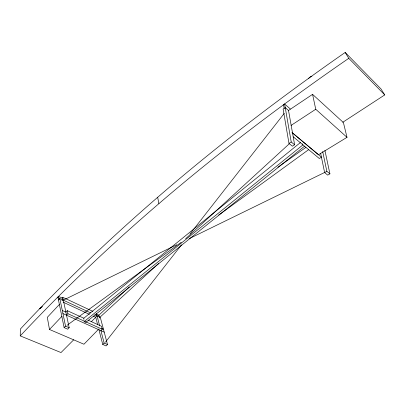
<?xml version="1.0" encoding="UTF-8"?>
<svg xmlns="http://www.w3.org/2000/svg" width="405" height="405" viewBox="0 0 405 405"><rect width="100%" height="100%" fill="white"/><g stroke="black" fill="none" stroke-linecap="round" stroke-linejoin="round"><path stroke-width="0.61" d="M73.71 339.805L61.008 352.563L20.25 335.887L20.346 329.078C117.602 224.805 228.283 133.777 345.192 52.437L380.983 88.933L384.75 94.912L342.757 122.275M105.406 342.215L181.486 244.868M190.006 233.974L284.295 113.329M62.056 298.009L58.563 296.379L57.89 297.103L64.117 327.61L67.762 329.199L69.179 327.716L62.724 297.285L62.056 298.009L62.421 299.756M58.487 300.024L59.839 298.571L90.766 312.933M59.545 304.261L47.299 317.353L49.486 329.483L83.951 344.23L98.815 328.997M49.486 329.483L61.99 316.239M83.805 318.203L67.255 310.665L65.873 312.128L62.309 310.513M66.521 315.186L67.913 313.718L67.255 310.665M64.117 327.61L65.534 326.121L59.839 298.571M20.25 335.887C118.518 230.997 230.501 139.72 348.761 58.335L384.75 94.912M91.479 321.61L97.048 315.854M88.366 320.279L101.488 326.258L102.283 329.275L100.916 330.672L104.141 343.05L107.497 344.518L106.1 345.931L102.743 344.463L98.84 329.336M102.743 344.463L104.141 343.05M98.415 315.642L129.352 286.877M99.053 318.057L158.542 263.559M185.662 238.717L289.408 143.674M308.671 78.322L310.782 76.515L311.885 76.545M300.52 142.464L83.825 318.214L83.906 319.358M304.519 146.2L85.774 322.426L84.058 321.646L302.93 144.879L302.454 143.805M277.8 167.265L305.917 147.369M67.028 325.326L181.253 242.276M218.715 215.035L308.726 149.592M290.355 108.996L284.619 104.019L283.556 104.743L284.183 108.378M288.522 110.474L285.252 107.654L283.12 109.097L288.983 143.416L292.375 146.19L294.612 144.772L288.522 110.474L312.564 94.35L343.394 122.538L347.014 137.325L318.512 154.725L292.101 132.617M291.084 125.403L315.743 109.259L312.564 94.35M288.983 143.416L291.225 141.983L284.619 104.019M324.638 172.606L326.845 171.305L329.913 173.831L327.711 175.122L324.638 172.606L320.654 153.419M41.259 307.668L39.685 308.478L42.576 306.539M61.899 300.854L176.666 244.772M189.13 238.682L324.633 172.464M65.534 326.121L69.179 327.716M62.942 313.571L104.217 332.161M101.771 328.399L103.417 329.143M67.913 313.718L102.283 329.275M63.134 302.171L89.429 314.326M93.428 316.173L95.717 317.231L97.59 324.496M94.765 314.791L100.293 317.358L107.497 344.518M62.724 297.285L92.882 311.374M96.172 313.91L98.866 315.166L99.473 317.469M291.225 141.983L294.612 144.772M293.255 136.819L319.282 158.492L321.433 157.186L292.061 132.602M315.743 109.259L347.014 137.325M345.192 52.437L348.761 58.335M96.451 313.546L99.665 325.883M324.911 150.417L329.913 173.831M322.689 151.561L326.845 171.305M58.563 296.379L59.16 299.295M157.661 197.22L158.871 203.578"/></g></svg>
